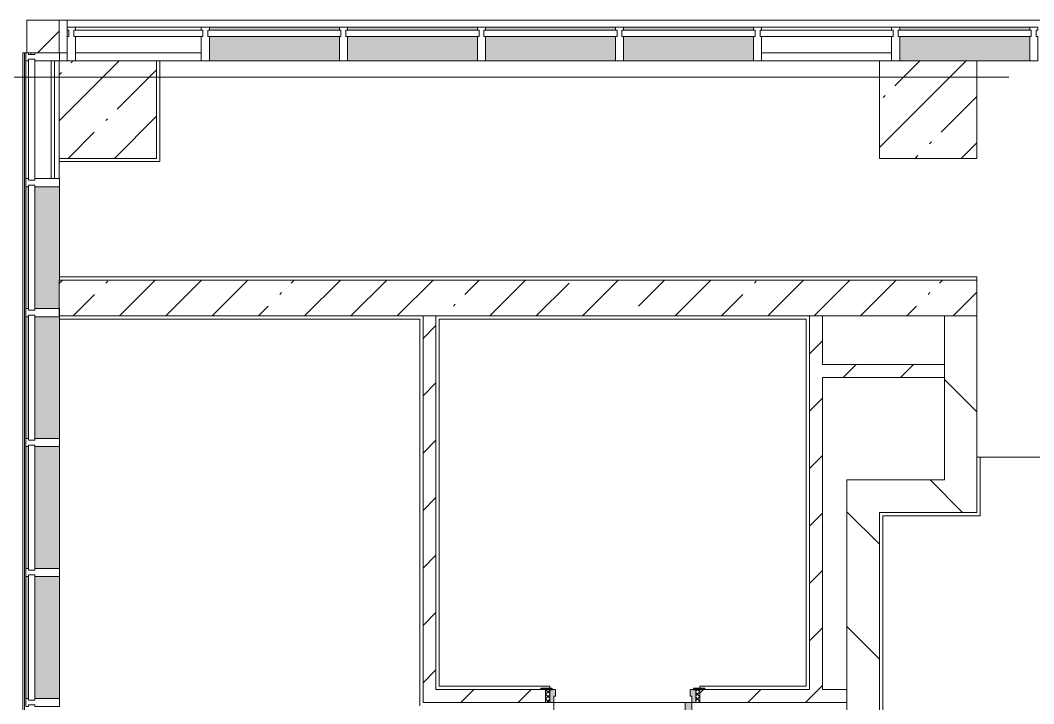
# Model space of a CAD drawing. Header units: millimetres. Extents: x 35861 to 236814, y -8553 to 29000.
# Drawn here: x 109377 to 115616, y 23143 to 27350 of the extents above; entities that cross this region are included whole.
import ezdxf

# ---------------------------------------------------------------- set-up
doc = ezdxf.new("R2010")
doc.units = ezdxf.units.MM
doc.linetypes.add('200_ШТРИХ__ш1_п0_6_', pattern=[160, 100, -60])
doc.linetypes.add('Осевая', pattern=[3175, 635, -476.25, 1587.5, -476.25])
for name, color, linetype, lineweight in [('A-DETL-MBND', 7, '200_ШТРИХ__ш1_п0_6_', 9), ('A-GLAZ-CURT-2', 7, 'Continuous', 5), ('A-GLAZ-CWMG-3', 7, 'Continuous', 5), ('A-WALL', 7, 'Continuous', 9), ('A-WALL-5', 7, 'Continuous', 5), ('I-WALL-4', 7, 'Continuous', 5), ('S-COLS-1', 7, 'Continuous', 5), ('Оси', 7, 'Continuous', 9), ('Оси-2', 7, 'Осевая', 9)]:
    doc.layers.add(name, color=color, linetype=linetype, lineweight=lineweight)
for name, color, linetype, lineweight, true_color in [('A-DOOR-1', 7, 'Continuous', 5, 0xaaaaaa), ('A-DOOR-2', 7, 'Continuous', 5, 0xe2e2e2), ('A-DOOR-FRAM-1', 7, 'Continuous', 5, 0xe2e2e2), ('A-DOOR-FRAM-2', 7, 'Continuous', 5, 0xaaaaaa), ('A-FLOR-1', 7, 'Continuous', 5, 0xaaaaaa), ('A-GLAZ-CWMG-4', 7, 'Continuous', 5, 0x383e42)]:
    doc.layers.add(name, color=color, linetype=linetype, lineweight=lineweight, true_color=true_color)
pattern_1 = [(45, (105556.5, 0), (-176.7767, 176.7767), [])]
pattern_2 = [(135, (105556.5, 0), (-353.553, -353.553), [])]

# ---------------------------------------------------------------- blocks, each defined once
blk = doc.blocks.new('Системная панель - Стекло - 40мм-23999081-1_6_2_птичка')
at = {"layer": 'A-GLAZ-CURT-2'}
for p, q in [((372.5, 40), (-372.5, 40)), ((-372.5, 40), (-372.5, 0)), ((-372.5, 0), (372.5, 0)), ((372.5, 0), (372.5, 40))]:
    blk.add_line(p, q, dxfattribs=at)
blk = doc.blocks.new('Системная панель - Стекло - 40мм-23998914-1_6_2_птичка')
at = {"layer": 'A-GLAZ-CURT-2'}
for p, q in [((385, 40), (-385, 40)), ((-385, 40), (-385, 0)), ((-385, 0), (385, 0)), ((385, 0), (385, 40))]:
    blk.add_line(p, q, dxfattribs=at)
blk = doc.blocks.new('Прямоугольный импост - Импост структурный с накладкой - 160мм-22858573-1_6_2_птичка')
at = {"layer": 'A-GLAZ-CWMG-3'}
for p, q in [((3854.1, 26375.1), (3854.1, 27100.1)), ((4011.1, 26375.1), (4011.1, 27100.1))]:
    blk.add_line(p, q, dxfattribs=at)
blk = doc.blocks.new('Прямоугольный импост - Импост структурный с накладкой - 190мм-23186010-1_6_2_птичка')
at = {"layer": 'A-GLAZ-CWMG-4'}
for points in [[(3861.1, 23175.1), (3871.1, 23175.1), (3871.1, 23925.1), (3854.1, 23925.1), (3854.1, 23175.1)], [(4031.1, 23175.1), (4061.1, 23175.1), (4060, 23925.1), (3911.1, 23925.1), (3911.1, 23175.1), (4006.1, 23175.1)]]:
    blk.add_hatch(color=256, dxfattribs=at).paths.add_polyline_path(points)
at = {"layer": 'A-GLAZ-CWMG-3'}
for p, q in [((3854.1, 23175.1), (3854.1, 23925.1)), ((4061.1, 23175.1), (4061.1, 23925.1))]:
    blk.add_line(p, q, dxfattribs=at)
blk = doc.blocks.new('Прямоугольный импост - Импост структурный с накладкой - 190мм-22862231-1_6_2_птичка')
at = {"layer": 'A-GLAZ-CWMG-3'}
for p, q in [((0, 17), (-50, 17)), ((-50, 17), (-50, 0)), ((-50, 0), (-40, 0)), ((-40, 0), (-40, -40)), ((-10, -40), (-10, 0)), ((-10, 0), (-0.1, 0)), ((0, 11.1), (0, 17)), ((-40, -40), (-50, -40)), ((-50, -40), (-50, -190)), ((-0.1, -40), (-10, -40)), ((-50, -190), (0, -190))]:
    blk.add_line(p, q, dxfattribs=at)
blk = doc.blocks.new('Прямоугольный импост - Импост структурный с накладкой - 190мм-22862219-1_6_2_птичка')
at = {"layer": 'A-GLAZ-CWMG-3'}
for p, q in [((-25, 0), (-25, 17)), ((-25, 17), (25, 17)), ((-15, 0), (-25, 0)), ((-15, -40), (-15, 0)), ((25, 0), (15, 0)), ((15, 0), (15, -40)), ((25, 17), (25, 0)), ((-25, -190), (-25, -40)), ((-25, -40), (-15, -40)), ((15, -40), (25, -40)), ((25, -40), (25, -190)), ((25, -190), (-25, -190))]:
    blk.add_line(p, q, dxfattribs=at)
blk = doc.blocks.new('Системная панель - Стекло - 40мм-V61-1_6_2_птичка')
at = {"layer": 'A-GLAZ-CURT-2'}
h = blk.add_hatch(dxfattribs=at)
h.set_pattern_fill('FP_107', color=256, style=0, pattern_type=2)
h.set_pattern_definition([(135, (23850.1, -4371.1), (-1414.21, -1414.21), [1000, -3000]), (135, (24350.1, -5371.1), (-1414.21, -1414.21), [3000, -1000]), (135, (24850.1, -3371.1), (-1414.21, -1414.21), [1000, -3000])])
h.paths.add_polyline_path([(385, 40), (-385, 38.9), (-385, 0), (385, 0), (385, 38.9)])
for p, q in [((385, 40), (-385, 40)), ((-385, 40), (-385, 0)), ((-385, 0), (385, 0)), ((385, 0), (385, 40))]:
    blk.add_line(p, q, dxfattribs=at)
blk = doc.blocks.new('Системная панель - Стекло - 40мм-22856066-1_6_2_птичка')
at = {"layer": 'A-GLAZ-CURT-2'}
for p, q in [((397.5, 0), (-397.5, 0)), ((-397.5, 0), (-397.5, -40)), ((397.5, -40), (397.5, 0)), ((-397.5, -40), (397.5, -40))]:
    blk.add_line(p, q, dxfattribs=at)
blk = doc.blocks.new('Системная панель - Стекло - 40мм-22856067-1_6_2_птичка')
at = {"layer": 'A-GLAZ-CURT-2'}
h = blk.add_hatch(dxfattribs=at)
h.set_pattern_fill('FP_108', color=256, style=0, pattern_type=2)
h.set_pattern_definition([(45, (-9285, -26790), (-1414.21, 1414.21), [1000, -3000]), (45, (-10285, -27290), (-1414.21, 1414.21), [3000, -1000]), (45, (-8285, -27790), (-1414.21, 1414.21), [1000, -3000])])
h.paths.add_polyline_path([(386, -40), (410, -40), (410, 0), (-410, 0), (-410, -40), (-400, -40)])
for p, q in [((410, 0), (-410, 0)), ((-410, 0), (-410, -40)), ((-410, -40), (410, -40)), ((410, -40), (410, 0))]:
    blk.add_line(p, q, dxfattribs=at)
blk = doc.blocks.new('Прямоугольный импост - Импост структурный с накладкой - 160мм-22794257-1_6_2_птичка')
at = {"layer": 'A-GLAZ-CWMG-3'}
for p, q in [((4935, 27307), (4160, 27307)), ((4935, 27150), (4160, 27150))]:
    blk.add_line(p, q, dxfattribs=at)
blk = doc.blocks.new('Прямоугольный импост - Импост структурный с накладкой - 160мм-20149069-1_6_2_птичка')
at = {"layer": 'A-GLAZ-CWMG-3'}
for p, q in [((9185, 27307), (8385, 27307)), ((9185, 27150), (8385, 27150))]:
    blk.add_line(p, q, dxfattribs=at)
blk = doc.blocks.new('Прямоугольный импост - Импост структурный с накладкой - 190мм-20153675-1_6_2_птичка')
at = {"layer": 'A-GLAZ-CWMG-3'}
for p, q in [((-50, 190), (-50, 40)), ((0, 40), (0, 190)), ((-50, 40), (-40, 40)), ((-40, 0), (-50, 0)), ((-50, 0), (-50, -17)), ((-40, 40), (-40, 0)), ((-10, 0), (-10, 40)), ((-10, 40), (0, 40)), ((0, 0), (-10, 0)), ((0, -17), (0, 0)), ((-50, -17), (0, -17))]:
    blk.add_line(p, q, dxfattribs=at)
blk = doc.blocks.new('Прямоугольный импост - Импост структурный с накладкой - 190мм-20153693-1_6_2_птичка')
at = {"layer": 'A-GLAZ-CWMG-3'}
for p, q in [((-25, 40), (-25, 190)), ((-25, 190), (25, 190)), ((25, 190), (25, 40)), ((-15, 40), (-25, 40)), ((-25, -17), (-25, 0)), ((-25, 0), (-15, 0)), ((-15, 0), (-15, 40)), ((15, 40), (15, 0)), ((25, 40), (15, 40)), ((15, 0), (25, 0)), ((25, 0), (25, -17)), ((25, -17), (-25, -17))]:
    blk.add_line(p, q, dxfattribs=at)
blk = doc.blocks.new('Системная панель - Стекло - 40мм-V77-1_6_2_птичка')
at = {"layer": 'A-GLAZ-CURT-2'}
h = blk.add_hatch(dxfattribs=at)
h.set_pattern_fill('FP_116', color=256, style=0, pattern_type=2)
h.set_pattern_definition([(135, (24650.1, -4371.1), (-1414.21, -1414.21), [1000, -3000]), (135, (25150.1, -5371.1), (-1414.21, -1414.21), [3000, -1000]), (135, (25650.1, -3371.1), (-1414.21, -1414.21), [1000, -3000])])
h.paths.add_polyline_path([(385, 15), (385, 40), (-385, 38.9), (-385, 0), (385, 0)])
for p, q in [((385, 40), (-385, 40)), ((-385, 40), (-385, 0)), ((-385, 0), (385, 0)), ((385, 0), (385, 40))]:
    blk.add_line(p, q, dxfattribs=at)
blk = doc.blocks.new('Прямоугольный импост - Импост структурный с накладкой - 190мм-V78-1_6_2_птичка')
at = {"layer": 'A-GLAZ-CWMG-3'}
for p, q in [((-25, 0), (-25, 17)), ((-25, 17), (25, 17)), ((-15, 0), (-25, 0)), ((-15, -40), (-15, 0)), ((25, 0), (15, 0)), ((15, 0), (15, -40)), ((25, 17), (25, 0)), ((-25, -190), (-25, -40)), ((-25, -40), (-15, -40)), ((15, -40), (25, -40)), ((25, -40), (25, -190)), ((25, -190), (-25, -190))]:
    blk.add_line(p, q, dxfattribs=at)
blk = doc.blocks.new('Системная панель - Стекло - 40мм-V79-1_6_2_птичка')
at = {"layer": 'A-GLAZ-CURT-2'}
for p, q in [((410, 0), (-410, 0)), ((-410, 0), (-410, -40)), ((-410, -40), (410, -40)), ((410, -40), (410, 0))]:
    blk.add_line(p, q, dxfattribs=at)
blk = doc.blocks.new('Прямоугольный импост - Импост структурный с накладкой - 190мм-23186023-1_6_2_птичка')
at = {"layer": 'A-GLAZ-CWMG-4'}
for points in [[(10035, 27290), (10035, 27307), (9235, 27307), (9235, 27290)], [(9235, 27100), (10035, 27100), (10035, 27250), (9235, 27250), (9235, 27150)]]:
    blk.add_hatch(color=256, dxfattribs=at).paths.add_polyline_path(points)
at = {"layer": 'A-GLAZ-CWMG-3'}
for p, q in [((10035, 27307), (9235, 27307)), ((10035, 27100), (9710, 27100))]:
    blk.add_line(p, q, dxfattribs=at)
blk = doc.blocks.new('Прямоугольный импост - Импост структурный с накладкой - 190мм-V80-1_6_2_птичка')
at = {"layer": 'A-GLAZ-CWMG-3'}
for p, q in [((-25, 40), (-25, 190)), ((25, 190), (25, 40)), ((-15, 40), (-25, 40)), ((-25, -17), (-25, 0)), ((-25, 0), (-15, 0)), ((-15, 0), (-15, 40)), ((15, 40), (15, 0)), ((25, 40), (15, 40)), ((15, 0), (25, 0)), ((25, 0), (25, -17)), ((25, -17), (-25, -17))]:
    blk.add_line(p, q, dxfattribs=at)
blk = doc.blocks.new('Системная панель - Стекло - 40мм-V81-1_6_2_птичка')
at = {"layer": 'A-GLAZ-CURT-2'}
for p, q in [((410, 0), (-410, 0)), ((-410, 0), (-410, -40)), ((-410, -40), (410, -40)), ((410, -40), (410, 0))]:
    blk.add_line(p, q, dxfattribs=at)
blk = doc.blocks.new('Прямоугольный импост - Импост структурный с накладкой - 190мм-V82-1_6_2_птичка')
at = {"layer": 'A-GLAZ-CWMG-4'}
for points in [[(8241.5, 27290), (8335, 27290), (8335, 27307), (7535, 27307), (7535, 27290)], [(8241.5, 27100), (8335, 27100), (8335, 27250), (7535, 27250), (7535, 27100)]]:
    blk.add_hatch(color=256, dxfattribs=at).paths.add_polyline_path(points)
at = {"layer": 'A-GLAZ-CWMG-3'}
for p, q in [((8335, 27307), (7535, 27307)), ((8335, 27100), (7535, 27100))]:
    blk.add_line(p, q, dxfattribs=at)
blk = doc.blocks.new('Системная панель - Стекло - 40мм-V110-1_6_2_птичка')
at = {"layer": 'A-GLAZ-CURT-2'}
for p, q in [((410, 0), (-410, 0)), ((-410, 0), (-410, -40)), ((-410, -40), (410, -40)), ((410, -40), (410, 0))]:
    blk.add_line(p, q, dxfattribs=at)
blk = doc.blocks.new('Системная панель - Стекло - 40мм-V111-1_6_2_птичка')
at = {"layer": 'A-GLAZ-CURT-2'}
for p, q in [((410, 0), (-410, 0)), ((-410, 0), (-410, -40)), ((-410, -40), (410, -40)), ((410, -40), (410, 0))]:
    blk.add_line(p, q, dxfattribs=at)
blk = doc.blocks.new('110_Дверь_СКБ_1Ст_Внутренняя1 - Д-8т 950x2100h_СУ-31746493-1_6_2_птичка')
at = {"layer": 'A-DOOR-1'}
h = blk.add_hatch(dxfattribs=at)
h.set_pattern_fill('FP_89', color=256, style=0, pattern_type=2)
h.set_pattern_definition([(135, (1826.41, 104.685), (-14.14214, -14.14214), []), (225, (1826.41, 104.685), (14.14214, -14.14214), [])])
h.paths.add_polyline_path([(462.5, 40), (462.5, -40), (487.5, -40), (487.5, 40)])
at = {"layer": 'A-DOOR-2'}
h = blk.add_hatch(color=256, dxfattribs=at)
h.paths.add_polyline_path([(-412.5, 40), (-437.5, 40), (-437.5, -40), (-402.5, -40), (-402.5, 0), (-412.5, 0)])
h.paths.add_polyline_path([(437.5, 40), (437.5, 0), (427.5, 0), (427.5, -40), (462.5, -40), (462.5, 40)])
at = {"layer": 'A-DOOR-FRAM-1'}
for points in [[(-412.5, 890), (-412.5, 40), (-372.5, 40), (-372.5, 890)], [(-462.5, -40), (-492.5, -40), (-492.5, -48), (-422.5, -48), (-422.5, -40), (-456.7, -40)], [(456.5, -40), (447.5, -40), (447.5, -48), (517.5, -48), (517.5, -40), (462.5, -40)]]:
    blk.add_hatch(color=256, dxfattribs=at).paths.add_polyline_path(points)
at = {"layer": 'A-DOOR-FRAM-2'}
h = blk.add_hatch(dxfattribs=at)
h.set_pattern_fill('FP_90', color=256, style=0, pattern_type=2)
h.set_pattern_definition([(45, (-296.384, 104.685), (-14.1421, 14.1421), []), (135, (-296.384, 104.685), (-14.1421, -14.1421), [])])
h.paths.add_polyline_path([(-462.5, 40), (-456.7, -40), (-437.5, -40), (-437.5, 40)])
at = {"layer": 'A-DOOR-1'}
for p, q in [((-412.5, 890), (-412.5, 40)), ((-372.5, 890), (-412.5, 890)), ((-372.5, 40), (-372.5, 890)), ((-412.5, 40), (-372.5, 40))]:
    blk.add_line(p, q, dxfattribs=at)
blk.add_arc((-412.5, 40), 850, 360, 90, dxfattribs=at)
at = {"layer": 'A-DOOR-FRAM-2'}
for p, q in [((-437.5, 40), (-462.5, 40)), ((-462.5, 40), (-462.5, -40)), ((-412.5, 40), (-437.5, 40)), ((-437.5, 40), (-437.5, -40)), ((-437.5, -40), (-437.5, 40)), ((-412.5, 0), (-412.5, 40)), ((-402.5, 0), (-412.5, 0)), ((-402.5, -40), (-402.5, 0)), ((437.5, 0), (427.5, 0)), ((427.5, 0), (427.5, -40)), ((437.5, 40), (437.5, 0)), ((462.5, 40), (437.5, 40)), ((462.5, -40), (462.5, 40)), ((487.5, 40), (462.5, 40)), ((462.5, 40), (462.5, -40)), ((487.5, -40), (487.5, 40)), ((-422.5, -40), (-492.5, -40)), ((-492.5, -40), (-492.5, -48)), ((-492.5, -48), (-422.5, -48)), ((-462.5, -40), (-437.5, -40)), ((-422.5, -39), (-437.5, -39)), ((-437.5, -39), (-437.5, -40)), ((-437.5, -40), (-402.5, -40)), ((-437.5, -40), (-422.5, -40)), ((-422.5, -40), (-422.5, -39)), ((-422.5, -48), (-422.5, -40)), ((427.5, -40), (462.5, -40)), ((462.5, -39), (447.5, -39)), ((447.5, -39), (447.5, -40)), ((447.5, -40), (462.5, -40)), ((517.5, -40), (447.5, -40)), ((447.5, -40), (447.5, -48)), ((447.5, -48), (517.5, -48)), ((462.5, -40), (462.5, -39)), ((462.5, -40), (487.5, -40)), ((517.5, -48), (517.5, -40))]:
    blk.add_line(p, q, dxfattribs=at)
blk = doc.blocks.new('BSC_Колонна _Прямоугольная - 200х200-22401950-1_6_2_птичка')
at = {"layer": 'S-COLS-1'}
h = blk.add_hatch(dxfattribs=at)
h.set_pattern_fill('FP_153', color=256, style=0, pattern_type=2)
h.set_pattern_definition([(45, (-3960, -27250), (-176.7767, 176.7767), [])])
h.paths.add_polyline_path([(46.1, -100), (100, -100), (100, 100), (-100, 100), (-98.9, -100), (-48.9, -100)])
for p, q in [((100, 100), (-100, 100)), ((-100, 100), (-100, -100)), ((100, -100), (100, 100)), ((-100, -100), (100, -100))]:
    blk.add_line(p, q, dxfattribs=at)
blk = doc.blocks.new('Системная панель - Стекло - 40мм-V117-1_6_2_птичка')
at = {"layer": 'A-GLAZ-CURT-2'}
h = blk.add_hatch(dxfattribs=at)
h.set_pattern_fill('FP_154', color=256, style=0, pattern_type=2)
h.set_pattern_definition([(45, (-6735, -26790), (-1414.21, 1414.21), [1000, -3000]), (45, (-7735, -27290), (-1414.21, 1414.21), [3000, -1000]), (45, (-5735, -27790), (-1414.21, 1414.21), [1000, -3000])])
h.paths.add_polyline_path([(147.5, -40), (410, -40), (410, 0), (-410, 0), (-410, -40), (-400, -40)])
for p, q in [((410, 0), (-410, 0)), ((-410, 0), (-410, -40)), ((-410, -40), (410, -40)), ((410, -40), (410, 0))]:
    blk.add_line(p, q, dxfattribs=at)
blk = doc.blocks.new('Системная панель - Стекло - 40мм-V118-1_6_2_птичка')
at = {"layer": 'A-GLAZ-CURT-2'}
for p, q in [((385, 40), (-385, 40)), ((-385, 40), (-385, 0)), ((-385, 0), (385, 0)), ((385, 0), (385, 40))]:
    blk.add_line(p, q, dxfattribs=at)
blk = doc.blocks.new('Прямоугольный импост - Импост структурный с накладкой - 190мм-V119-1_6_2_птичка')
at = {"layer": 'A-GLAZ-CWMG-4'}
for points in [[(3861.1, 25575.1), (3871.1, 25575.1), (3871.1, 26325.1), (3854.1, 26325.1), (3854.1, 25575.1)], [(4045.8, 25575.1), (4060, 25575.1), (4060, 26325.1), (3911.1, 26325.1), (3911.1, 25575.1), (4031.1, 25575.1)]]:
    blk.add_hatch(color=256, dxfattribs=at).paths.add_polyline_path(points)
at = {"layer": 'A-GLAZ-CWMG-3'}
for p, q in [((3854.1, 25575.1), (3854.1, 26325.1)), ((4061.1, 25749.9), (4061.1, 26325.1))]:
    blk.add_line(p, q, dxfattribs=at)
blk = doc.blocks.new('BSC_Колонна _Прямоугольная - 600х600-V122-1_6_2_птичка')
at = {"layer": 'S-COLS-1'}
h = blk.add_hatch(dxfattribs=at)
h.set_pattern_fill('FP_160', color=256, style=0, pattern_type=2)
h.set_pattern_definition([(45, (-9410, -26800), (-285.123, 285.123), []), (45, (-9124.88, -26800), (-285.123, 285.123), [504.031, -100.806, 16.764, -84.042])])
h.paths.add_polyline_path([(300, -300), (300, 300), (-300, 300), (-300, -300)])
for p, q in [((300, 300), (-300, 300)), ((-300, 300), (-300, -300)), ((300, -300), (300, 300)), ((-300, -300), (300, -300))]:
    blk.add_line(p, q, dxfattribs=at)
blk = doc.blocks.new('BSC_Колонна _Прямоугольная - 600х600-V123-1_6_2_птичка')
at = {"layer": 'S-COLS-1'}
h = blk.add_hatch(dxfattribs=at)
h.set_pattern_fill('FP_161', color=256, style=0, pattern_type=2)
h.set_pattern_definition([(45, (-4360, -26800), (-285.123, 285.123), []), (45, (-4074.88, -26800), (-285.123, 285.123), [504.031, -100.806, 16.764, -84.042])])
h.paths.add_polyline_path([(163.6, -300), (300, -300), (300, 300), (-300, 300), (-300, -300)])
for p, q in [((300, 300), (-300, 300)), ((-300, 300), (-300, -300)), ((300, -300), (300, 300)), ((-300, -300), (300, -300))]:
    blk.add_line(p, q, dxfattribs=at)
blk = doc.blocks.new('Прямоугольный импост - Импост структурный с накладкой - 170мм-23186685-1_6_2_птичка')
at = {"layer": 'A-GLAZ-CWMG-3'}
for p, q in [((3836.1, 27150.1), (3846.1, 27150.1)), ((3836.1, 20672.1), (3836.1, 27150.1)), ((3846.1, 27150.1), (3854.1, 27150.1)), ((3846.1, 20672.1), (3846.1, 27150.1)), ((3886.1, 27140.1), (3886.1, 27150))]:
    blk.add_line(p, q, dxfattribs=at)
blk = doc.blocks.new('Прямоугольный импост - Импост структурный с накладкой - 170мм-23186686-1_6_2_птичка')
at = {"layer": 'A-GLAZ-CWMG-3'}
blk.add_line((4031.1, 27100.1), (4031.1, 26375.1), dxfattribs=at)

msp = doc.modelspace()

# ---------------------------------------------------------------- hatches: boundary and pattern name
at = {"layer": 'A-WALL-5'}
h = msp.add_hatch(dxfattribs=at)
h.set_pattern_fill('FP_72', color=256, style=0, pattern_type=2)
h.set_pattern_definition([(135, (105556.5, 0), (-176.7767, -176.7767), [])])
h.paths.add_polyline_path([(119246.5, 27150), (119266.5, 27150), (119266.5, 27350), (119016.7, 27350), (119016.7, 27150)])
h.paths.add_polyline_path([(109616.5, 27150), (109666.5, 27150), (109666.5, 27350), (109616.5, 27350), (109616.5, 27247.7)])
at = {"layer": 'I-WALL-4'}
h = msp.add_hatch(dxfattribs=at)
h.set_pattern_fill('FP_73', color=256, style=0, pattern_type=2)
h.set_pattern_definition([(45, (105556.5, 0), (-285.123, 285.123), []), (45, (105841.6, 0), (-285.123, 285.123), [504.031, -100.806, 16.764, -84.042])])
h.paths.add_polyline_path([(110236.5, 25530), (115266.5, 25530), (115266.5, 25750), (109616.5, 25750), (109616.5, 25530), (110165.9, 25530)])
h = msp.add_hatch(dxfattribs=at)
h.set_pattern_fill('FP_78', color=256, style=0, pattern_type=2)
h.set_pattern_definition(pattern_1)
h.paths.add_polyline_path([(111871.7, 23150), (111936.5, 23150), (111936.5, 25530), (111856.5, 25530), (111856.5, 23150)])
h = msp.add_hatch(dxfattribs=at)
h.set_pattern_fill('FP_78', color=256, style=0, pattern_type=2)
h.set_pattern_definition(pattern_1)
h.paths.add_polyline_path([(114316.5, 23230), (114316.5, 25530), (114236.5, 25530), (114236.5, 23230)])
h = msp.add_hatch(dxfattribs=at)
h.set_pattern_fill('FP_79', color=256, style=0, pattern_type=2)
h.set_pattern_definition(pattern_2)
h.paths.add_polyline_path([(115266.5, 24520), (115266.5, 25530), (115066.5, 25530), (115066.5, 24520)])
h = msp.add_hatch(dxfattribs=at)
h.set_pattern_fill('FP_78', color=256, style=0, pattern_type=2)
h.set_pattern_definition(pattern_1)
h.paths.add_polyline_path([(115066.5, 25150), (115066.5, 25230), (114316.5, 25230), (114316.5, 25150), (115013.2, 25150)])
h = msp.add_hatch(dxfattribs=at)
h.set_pattern_fill('FP_79', color=256, style=0, pattern_type=2)
h.set_pattern_definition(pattern_2)
h.paths.add_polyline_path([(114466.5, 23150), (114666.5, 23150), (114666.5, 24520), (114466.5, 24520), (114466.5, 23230)])
h = msp.add_hatch(dxfattribs=at)
h.set_pattern_fill('FP_79', color=256, style=0, pattern_type=2)
h.set_pattern_definition(pattern_2)
h.paths.add_polyline_path([(115066.5, 24320), (115266.5, 24320), (115266.5, 24520), (114666.5, 24520), (114666.5, 24320), (114686.5, 24320)])
h = msp.add_hatch(dxfattribs=at)
h.set_pattern_fill('FP_78', color=256, style=0, pattern_type=2)
h.set_pattern_definition(pattern_1)
h.paths.add_polyline_path([(114216.5, 23150), (114466.5, 23150), (114466.5, 23230), (113561.5, 23230), (113561.5, 23150), (113798, 23150)])
h.paths.add_polyline_path([(111936.5, 23150), (112611.5, 23150), (112611.5, 23230), (111936.5, 23230), (111936.5, 23186.9)])
h = msp.add_hatch(dxfattribs=at)
h.set_pattern_fill('FP_79', color=256, style=0, pattern_type=2)
h.set_pattern_definition(pattern_2)
h.paths.add_polyline_path([(114466.5, 20970), (114666.5, 20970), (114666.5, 23150), (114466.5, 23150), (114466.5, 20980.8)])

# ---------------------------------------------------------------- linework, layer by layer
at = {"layer": 'A-DETL-MBND'}
for p, q in [((109616.5, 27100), (109587.6, 27100)), ((109616.5, 26500), (109616.5, 26374.8))]:
    msp.add_line(p, q, dxfattribs=at)
at = {"layer": 'A-FLOR-1'}
for p, q in [((110491.5, 27100), (110216.5, 27100)), ((110236.5, 27100), (110236.5, 26480)), ((114666.5, 27100), (113941.5, 27100)), ((110236.5, 26480), (109616.5, 26480)), ((109616.5, 26480), (109616.5, 26374.8)), ((109617.6, 25770), (115266.5, 25770)), ((115266.5, 25770), (115266.5, 25750)), ((111836.5, 25510), (109617.6, 25510)), ((111836.5, 23130), (111836.5, 25510)), ((114216.5, 25510), (111956.5, 25510)), ((111956.5, 25510), (111956.5, 23250)), ((114216.5, 23250), (114216.5, 25510)), ((115266.5, 24660), (119905.3, 24660)), ((115287.5, 24660), (115287.5, 24299)), ((115287.5, 24299), (114686.5, 24299)), ((114686.5, 24299), (114686.5, 22220)), ((111956.5, 23250), (112636.5, 23250)), ((112636.5, 23250), (112636.5, 23238)), ((113561.5, 23238), (113561.5, 23250)), ((113561.5, 23250), (114216.5, 23250)), ((112661.5, 23150), (113471.5, 23150))]:
    msp.add_line(p, q, dxfattribs=at)
at = {"layer": 'A-WALL'}
for p, q in [((111936.5, 25530), (111856.5, 25530)), ((114316.5, 25530), (114236.5, 25530)), ((115266.5, 25530), (115066.5, 25530)), ((115066.5, 25150), (115066.5, 25230)), ((114466.5, 23150), (114466.5, 23230))]:
    msp.add_line(p, q, dxfattribs=at)
at = {"layer": 'A-WALL-5'}
for p, q in [((109616.5, 27350), (125766.5, 27350)), ((109666.5, 27150), (109666.5, 27350)), ((109616.5, 27150), (109666.5, 27150))]:
    msp.add_line(p, q, dxfattribs=at)
at = {"layer": 'I-WALL-4'}
for p, q in [((115266.5, 25750), (109616.5, 25750)), ((109616.5, 25750), (109616.5, 25530)), ((115266.5, 24320), (115266.5, 25750)), ((109616.5, 25530), (111856.5, 25530)), ((111856.5, 25530), (111856.5, 23150)), ((111936.5, 23230), (111936.5, 25530)), ((111936.5, 25530), (114236.5, 25530)), ((114236.5, 25530), (114236.5, 23230)), ((114316.5, 25530), (115066.5, 25530)), ((114316.5, 25230), (114316.5, 25530)), ((115066.5, 25530), (115066.5, 25230)), ((115066.5, 25230), (114316.5, 25230)), ((114316.5, 23230), (114316.5, 25150)), ((114316.5, 25150), (115066.5, 25150)), ((115066.5, 25150), (115066.5, 24520)), ((114466.5, 24520), (114466.5, 23230)), ((115066.5, 24520), (114466.5, 24520)), ((114666.5, 22200), (114666.5, 24320)), ((114666.5, 24320), (115266.5, 24320)), ((112581.5, 23230), (111936.5, 23230)), ((114236.5, 23230), (113591.5, 23230)), ((114466.5, 23230), (114316.5, 23230)), ((111856.5, 23150), (112611.5, 23150)), ((113561.5, 23150), (114466.5, 23150)), ((114466.5, 23150), (114466.5, 20770))]:
    msp.add_line(p, q, dxfattribs=at)
at = {"layer": 'Оси'}
msp.add_line((102327.7, 27000), (114827.7, 27000), dxfattribs=at)
at = {"layer": 'Оси-2'}
msp.add_line((114827.7, 27000), (126847, 27000), dxfattribs=at)

# ---------------------------------------------------------------- block references
at = {"layer": 'A-DOOR-1', "rotation": 180}
msp.add_blockref('110_Дверь_СКБ_1Ст_Внутренняя1 - Д-8т 950x2100h_СУ-31746493-1_6_2_птичка', (113099, 23190), dxfattribs=at)
at = {"layer": 'A-GLAZ-CURT-2'}
for name, p in [('Системная панель - Стекло - 40мм-22856066-1_6_2_птичка', (110104, 27290)), ('Системная панель - Стекло - 40мм-V111-1_6_2_птичка', (110941.5, 27290)), ('Системная панель - Стекло - 40мм-V117-1_6_2_птичка', (111791.5, 27290)), ('Системная панель - Стекло - 40мм-V110-1_6_2_птичка', (112641.5, 27290)), ('Системная панель - Стекло - 40мм-V81-1_6_2_птичка', (113491.5, 27290)), ('Системная панель - Стекло - 40мм-22856067-1_6_2_птичка', (114341.5, 27290)), ('Системная панель - Стекло - 40мм-V79-1_6_2_птичка', (115191.5, 27290))]:
    msp.add_blockref(name, p, dxfattribs=at)
at = {"layer": 'A-GLAZ-CURT-2', "rotation": 269.9999999999999}
for name, p in [('Системная панель - Стекло - 40мм-23999081-1_6_2_птичка', (109427.6, 26737.6)), ('Системная панель - Стекло - 40мм-V118-1_6_2_птичка', (109427.6, 25950.1)), ('Системная панель - Стекло - 40мм-V77-1_6_2_птичка', (109427.6, 25150.1)), ('Системная панель - Стекло - 40мм-V61-1_6_2_птичка', (109427.6, 24350.1)), ('Системная панель - Стекло - 40мм-23998914-1_6_2_птичка', (109427.6, 23550.1))]:
    msp.add_blockref(name, p, dxfattribs=at)
at = {"layer": 'A-GLAZ-CWMG-3'}
for name, p, rotation in [('Прямоугольный импост - Импост структурный с накладкой - 190мм-20153675-1_6_2_птичка', (109666.5, 27290), 180), ('Прямоугольный импост - Импост структурный с накладкой - 190мм-22862231-1_6_2_птичка', (109427.6, 27150.1), 89.99999999999991)]:
    msp.add_blockref(name, p, dxfattribs=dict(at, rotation=rotation))
for name, p in [('Прямоугольный импост - Импост структурный с накладкой - 160мм-22794257-1_6_2_птичка', (105556.5, 0)), ('Прямоугольный импост - Импост структурный с накладкой - 190мм-V82-1_6_2_птичка', (103006.5, 0)), ('Прямоугольный импост - Импост структурный с накладкой - 190мм-V82-1_6_2_птичка', (103856.5, 0)), ('Прямоугольный импост - Импост структурный с накладкой - 190мм-V82-1_6_2_птичка', (104706.5, 0)), ('Прямоугольный импост - Импост структурный с накладкой - 190мм-V82-1_6_2_птичка', (105556.5, 0)), ('Прямоугольный импост - Импост структурный с накладкой - 160мм-20149069-1_6_2_птичка', (105556.5, 0)), ('Прямоугольный импост - Импост структурный с накладкой - 190мм-23186023-1_6_2_птичка', (105556.5, 0)), ('Прямоугольный импост - Импост структурный с накладкой - 170мм-23186685-1_6_2_птичка', (105556.5, 0)), ('Прямоугольный импост - Импост структурный с накладкой - 160мм-22858573-1_6_2_птичка', (105556.5, 0)), ('Прямоугольный импост - Импост структурный с накладкой - 170мм-23186686-1_6_2_птичка', (105556.5, 0)), ('Прямоугольный импост - Импост структурный с накладкой - 190мм-V119-1_6_2_птичка', (105556.5, 0)), ('Прямоугольный импост - Импост структурный с накладкой - 190мм-23186010-1_6_2_птичка', (105556.5, 1600)), ('Прямоугольный импост - Импост структурный с накладкой - 190мм-23186010-1_6_2_птичка', (105556.5, 800)), ('Прямоугольный импост - Импост структурный с накладкой - 190мм-23186010-1_6_2_птичка', (105556.5, 0))]:
    msp.add_blockref(name, p, dxfattribs=at)
at = {"layer": 'A-GLAZ-CWMG-3', "extrusion": (0, 0, -1)}
for name, p, rotation in [('Прямоугольный импост - Импост структурный с накладкой - 190мм-20153693-1_6_2_птичка', (-110516.5, 27290), 180), ('Прямоугольный импост - Импост структурный с накладкой - 190мм-20153693-1_6_2_птичка', (-111366.5, 27290), 180), ('Прямоугольный импост - Импост структурный с накладкой - 190мм-20153693-1_6_2_птичка', (-112216.5, 27290), 180), ('Прямоугольный импост - Импост структурный с накладкой - 190мм-20153693-1_6_2_птичка', (-113066.5, 27290), 180), ('Прямоугольный импост - Импост структурный с накладкой - 190мм-20153693-1_6_2_птичка', (-113916.5, 27290), 180), ('Прямоугольный импост - Импост структурный с накладкой - 190мм-V80-1_6_2_птичка', (-114766.5, 27290), 180), ('Прямоугольный импост - Импост структурный с накладкой - 190мм-20153693-1_6_2_птичка', (-115616.5, 27290), 180), ('Прямоугольный импост - Импост структурный с накладкой - 190мм-22862219-1_6_2_птичка', (-109427.6, 26350.1), 270.0000000000001), ('Прямоугольный импост - Импост структурный с накладкой - 190мм-V78-1_6_2_птичка', (-109427.6, 25550.1), 270.0000000000001), ('Прямоугольный импост - Импост структурный с накладкой - 190мм-22862219-1_6_2_птичка', (-109427.6, 24750.1), 270.0000000000001), ('Прямоугольный импост - Импост структурный с накладкой - 190мм-22862219-1_6_2_птичка', (-109427.6, 23950.1), 270.0000000000001), ('Прямоугольный импост - Импост структурный с накладкой - 190мм-22862219-1_6_2_птичка', (-109427.6, 23150.1), 270.0000000000001)]:
    msp.add_blockref(name, p, dxfattribs=dict(at, rotation=rotation))
at = {"layer": 'S-COLS-1'}
for name, p in [('BSC_Колонна _Прямоугольная - 200х200-22401950-1_6_2_птичка', (109516.5, 27250)), ('BSC_Колонна _Прямоугольная - 600х600-V123-1_6_2_птичка', (109916.5, 26800)), ('BSC_Колонна _Прямоугольная - 600х600-V122-1_6_2_птичка', (114966.5, 26800))]:
    msp.add_blockref(name, p, dxfattribs=at)

doc.saveas('drawing.dxf')
